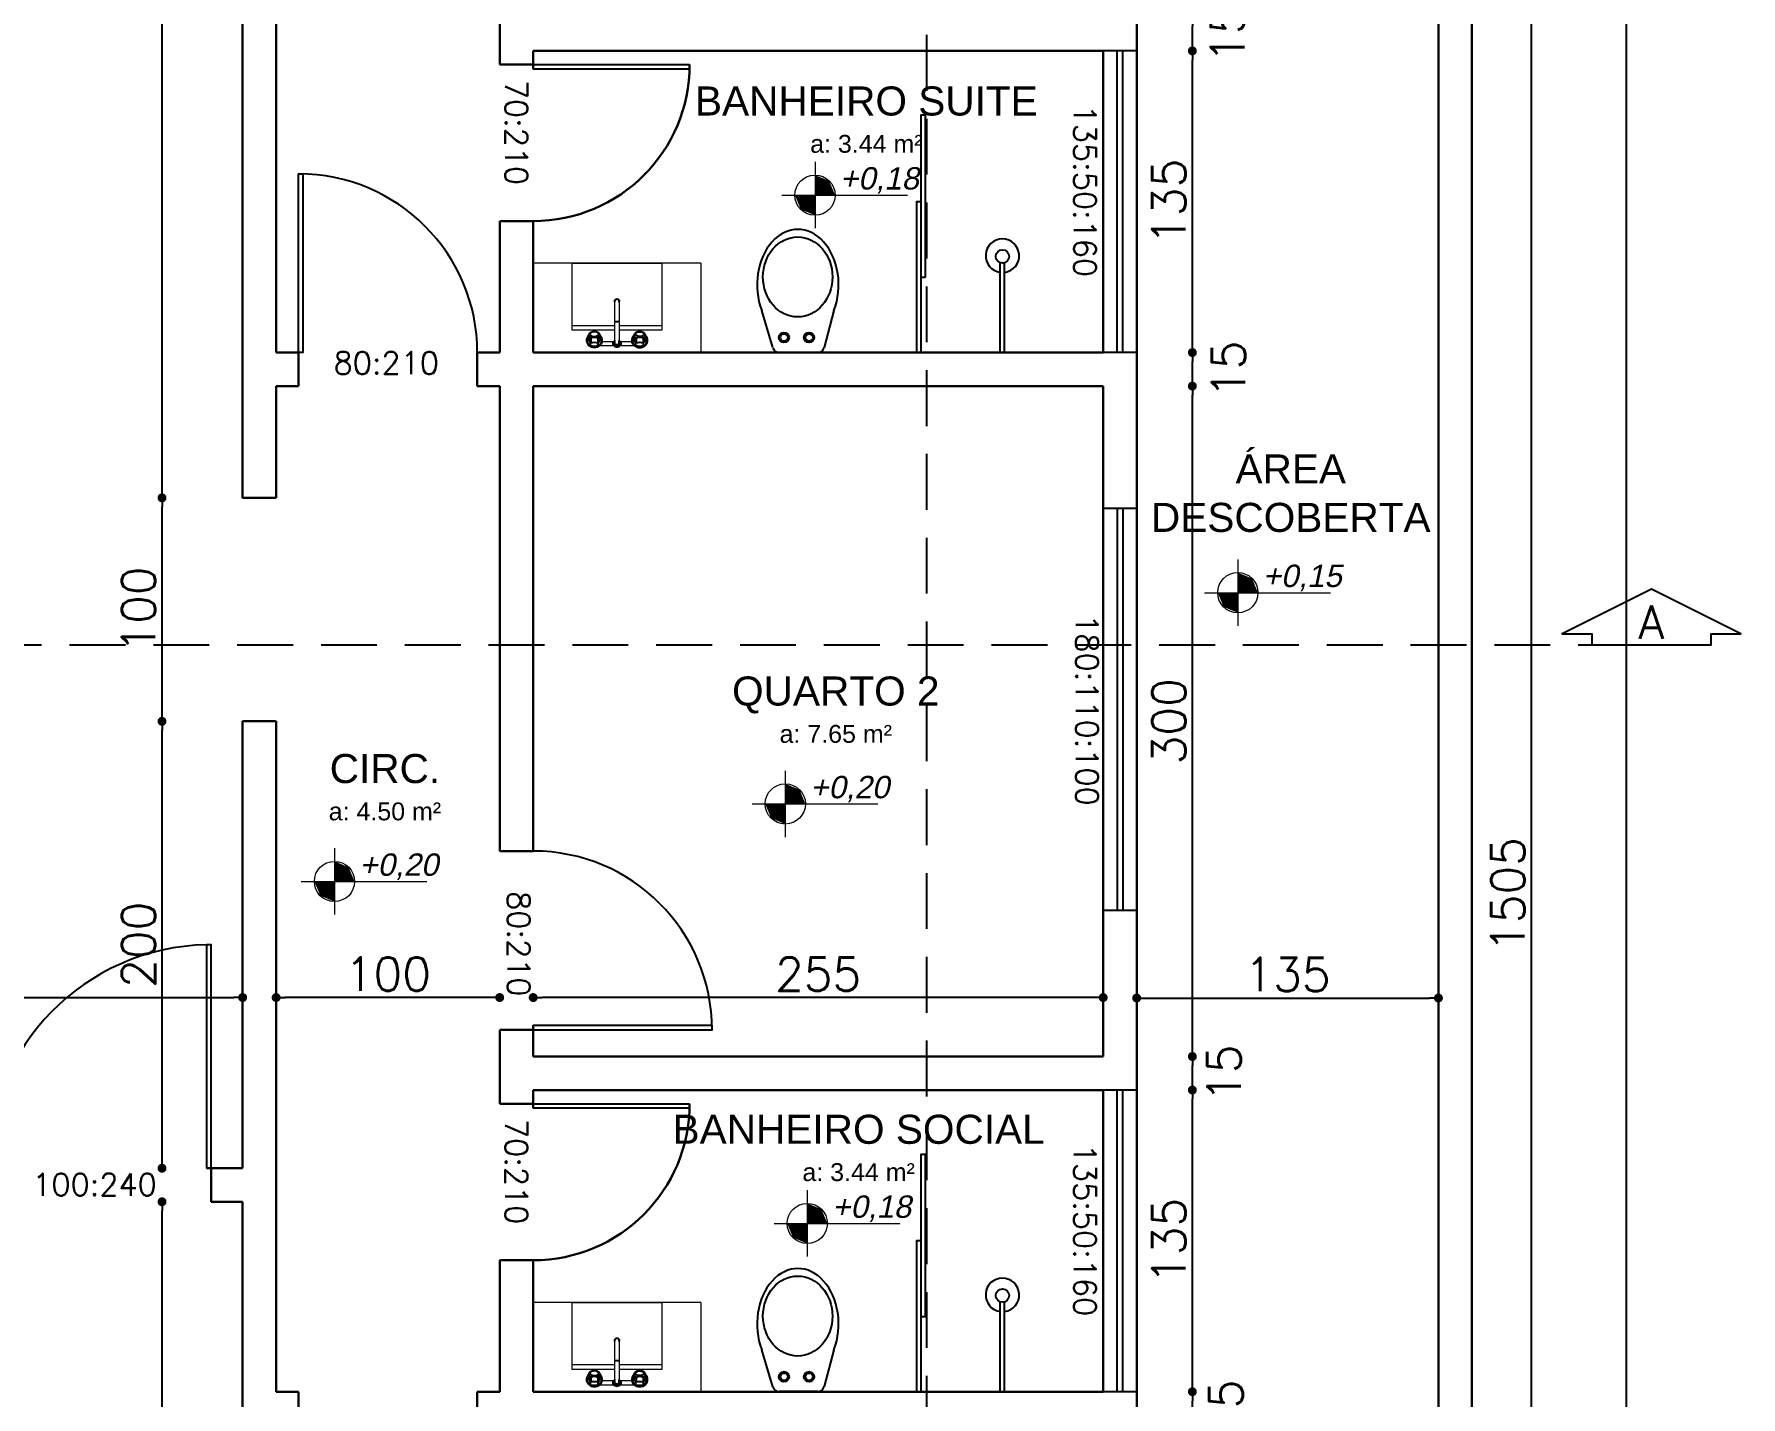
# Model space of a CAD drawing. Header units: millimetres. Extents: x 3314 to 3538, y 1235 to 1314.
# Drawn here: x 3321.44 to 3329.08, y 1286.12 to 1292.21 of the extents above; entities that cross this region are included whole.
import ezdxf

# ---------------------------------------------------------------- set-up
doc = ezdxf.new("R2010")
doc.units = ezdxf.units.MM
doc.linetypes.add('CONTINUO', pattern=[0])
doc.linetypes.add('RAYITAS', pattern=[0.375, 0.25, -0.125])
for name, color, linetype in [('02', 2, 'Continuous'), ('04', 4, 'Continuous'), ('05', 5, 'Continuous'), ('Layout-int', 1, 'Continuous'), ('Portas e Janelas', 3, 'Continuous'), ('TextoÁreas', 2, 'Continuous')]:
    doc.layers.add(name, color=color, linetype=linetype)
doc.layers.add('ALVENARIA', color=7, linetype='Continuous', lineweight=30)
doc.layers.add('LAYOUT', color=8, linetype='Continuous', lineweight=13)
doc.styles.add('ROMANS', font='romans.shx')
doc.styles.add('STYLE1', font='Romans.shx')
doc.styles.add('Util2000', font='arial.ttf')
doc.dimstyles.new('1-100', dxfattribs={"dimtxt": 0.15, "dimasz": 0.04, "dimexe": 0.05, "dimexo": 0.1, "dimgap": 0.03, "dimtad": 1, "dimdec": 0, "dimlfac": 100, "dimzin": 5, "dimdsep": 46, "dimtxsty": 'ROMANS', "dimblk": 'DOT', "dimcen": 0, "dimse1": 1, "dimse2": 1, "dimclrd": 1, "dimclre": 1, "dimclrt": 2, "dimadec": 0, "dimazin": 0, "dimtfac": 1, "dimtdec": 0, "dimtofl": 0, "dimtmove": 2, "dimatfit": 3, "dimfxl": 0.04, "dimtolj": 1, "dimtzin": 1, "dimarcsym": 0})

# ---------------------------------------------------------------- blocks, each defined once
blk = doc.blocks.new('_Dot')
at = {"color": 0, "linetype": 'ByBlock', "lineweight": -2}
blk.add_line((-0.5, 0), (-1, 0), dxfattribs=at)
at = {"color": 0, "linetype": 'ByBlock', "const_width": 0.5}
blk.add_lwpolyline([(-0.25, 0, 1), (0.25, 0, 1)], format="xyb", close=True, dxfattribs=at)
blk = doc.blocks.new('*D80')
at = {"layer": '04', "color": 1, "lineweight": -2, "transparency": 16777216}
blk.add_line((3318.9677, 1287.9037), (3322.3377, 1287.9037), dxfattribs=at)
at = {"layer": 'Defpoints', "color": 0, "transparency": 16777216}
for p in [(3322.3777, 1287.9037), (3318.9277, 1287.1399), (3322.3777, 1287.1399)]:
    blk.add_point(p, dxfattribs=at)
at = {"layer": '04', "color": 1, "lineweight": -2, "transparency": 16777216, "xscale": 0.04, "yscale": 0.04, "zscale": 0.04, "rotation": 180}
blk.add_blockref('_Dot', (3318.9277, 1287.9037), dxfattribs=at)
at = {"layer": '04', "color": 1, "lineweight": -2, "transparency": 16777216, "xscale": 0.04, "yscale": 0.04, "zscale": 0.04}
blk.add_blockref('_Dot', (3322.3777, 1287.9037), dxfattribs=at)
at = {"layer": '04', "color": 2, "transparency": 16777216, "insert": (3320.6527, 1288.0087), "char_height": 0.15, "attachment_point": 5, "style": 'ROMANS'}
blk.add_mtext('\\A1;345', dxfattribs=at)
blk = doc.blocks.new('*D82')
at = {"layer": '02', "color": 1, "lineweight": -2, "transparency": 16777216}
blk.add_line((3322.017, 1283.0299), (3322.017, 1286.9499), dxfattribs=at)
at = {"layer": 'Defpoints', "color": 0, "transparency": 16777216}
for p in [(3322.017, 1286.9899), (3322.2277, 1286.9899), (3322.5277, 1282.9899)]:
    blk.add_point(p, dxfattribs=at)
at = {"layer": '02', "color": 1, "lineweight": -2, "transparency": 16777216, "xscale": 0.04, "yscale": 0.04, "zscale": 0.04}
for p, rotation in [((3322.017, 1286.9899), 90), ((3322.017, 1282.9899), 270)]:
    blk.add_blockref('_Dot', p, dxfattribs=dict(at, rotation=rotation))
at = {"layer": '02', "color": 2, "transparency": 16777216, "insert": (3321.912, 1284.9899), "char_height": 0.15, "attachment_point": 5, "rotation": 90, "style": 'ROMANS'}
blk.add_mtext('\\A1;400', dxfattribs=at)
blk = doc.blocks.new('*D84')
at = {"layer": '02', "color": 1, "lineweight": -2, "transparency": 16777216}
blk.add_line((3326.6268, 1286.0299), (3326.6268, 1286.0999), dxfattribs=at)
at = {"layer": 'Defpoints', "color": 0, "transparency": 16777216}
for p in [(3326.1099, 1286.1399), (3326.6268, 1286.1399), (3326.1099, 1285.9899)]:
    blk.add_point(p, dxfattribs=at)
at = {"layer": '02', "color": 1, "lineweight": -2, "transparency": 16777216, "xscale": 0.04, "yscale": 0.04, "zscale": 0.04}
for p, rotation in [((3326.6268, 1286.1399), 90), ((3326.6268, 1285.9899), 270)]:
    blk.add_blockref('_Dot', p, dxfattribs=dict(at, rotation=rotation))
at = {"layer": '02', "color": 2, "transparency": 16777216, "insert": (3326.777, 1286.0657), "char_height": 0.15, "attachment_point": 5, "rotation": 90, "style": 'ROMANS'}
blk.add_mtext('\\A1;15', dxfattribs=at)
blk = doc.blocks.new('*D85')
at = {"layer": '02', "color": 1, "lineweight": -2, "transparency": 16777216}
blk.add_line((3326.1877, 1287.9037), (3323.7177, 1287.9037), dxfattribs=at)
at = {"layer": 'Defpoints', "color": 0, "transparency": 16777216}
for p in [(3326.2277, 1289.6899), (3323.6777, 1289.5399), (3323.6777, 1287.9037)]:
    blk.add_point(p, dxfattribs=at)
at = {"layer": '02', "color": 1, "lineweight": -2, "transparency": 16777216, "xscale": 0.04, "yscale": 0.04, "zscale": 0.04, "rotation": 180}
blk.add_blockref('_Dot', (3323.6777, 1287.9037), dxfattribs=at)
at = {"layer": '02', "color": 1, "lineweight": -2, "transparency": 16777216, "xscale": 0.04, "yscale": 0.04, "zscale": 0.04}
blk.add_blockref('_Dot', (3326.2277, 1287.9037), dxfattribs=at)
at = {"layer": '02', "color": 2, "transparency": 16777216, "insert": (3324.9527, 1288.0087), "char_height": 0.15, "attachment_point": 5, "style": 'ROMANS'}
blk.add_mtext('\\A1;255', dxfattribs=at)
blk = doc.blocks.new('*D86')
at = {"layer": '02', "color": 1, "lineweight": -2, "transparency": 16777216}
blk.add_line((3323.4877, 1287.9037), (3322.5677, 1287.9037), dxfattribs=at)
at = {"layer": 'Defpoints', "color": 0, "transparency": 16777216}
for p in [(3322.5277, 1288.2092), (3322.5277, 1287.9037), (3323.5277, 1287.5058)]:
    blk.add_point(p, dxfattribs=at)
at = {"layer": '02', "color": 1, "lineweight": -2, "transparency": 16777216, "xscale": 0.04, "yscale": 0.04, "zscale": 0.04, "rotation": 180}
blk.add_blockref('_Dot', (3322.5277, 1287.9037), dxfattribs=at)
at = {"layer": '02', "color": 1, "lineweight": -2, "transparency": 16777216, "xscale": 0.04, "yscale": 0.04, "zscale": 0.04}
blk.add_blockref('_Dot', (3323.5277, 1287.9037), dxfattribs=at)
at = {"layer": '02', "color": 2, "transparency": 16777216, "insert": (3323.0277, 1288.0087), "char_height": 0.15, "attachment_point": 5, "style": 'ROMANS'}
blk.add_mtext('\\A1;100', dxfattribs=at)
blk = doc.blocks.new('Lavatório Esculpido')
for p, q in [((0, 400), (0, 0)), ((0, 400), (750, 400)), ((175, 400), (175, 100)), ((575, 400), (175, 400)), ((575, 100), (575, 400)), ((750, 400), (750, 0)), ((175, 120), (365, 120)), ((175, 100), (365, 100)), ((385, 120), (575, 120)), ((385, 100), (575, 100)), ((0, 0), (750, 0))]:
    blk.add_line(p, q)
blk.add_lwpolyline([(389.1, 50, 0.13062), (385, 54.1), (385, 225.1, 1.609044), (365, 225.1), (365, 54.1, 0.090951), (360.9, 50), (308.1, 50, 0.233851), (298.5, 79.5), (298, 82.7), (296.6, 85.7), (294.5, 88.6), (291.7, 91.1), (288.3, 93.2), (284.5, 94.9), (280.2, 96), (275.8, 96.6), (271.2, 96.6), (266.8, 96), (262.5, 94.9), (258.7, 93.2), (255.3, 91.1), (252.5, 88.6), (250.4, 85.7), (249, 82.7), (248.5, 79.5, 0.000084), (248.5, 79.5, 1), (298, 30), (360.9, 30, 0.53642), (389.1, 30), (452, 30, 0.99002), (501.5, 79.5), (501, 82.7), (499.6, 85.7), (497.5, 88.6), (494.7, 91.1), (491.3, 93.2), (487.5, 94.9), (483.2, 96), (478.8, 96.6), (474.2, 96.6), (469.8, 96), (465.5, 94.9), (461.7, 93.2), (458.3, 91.1), (455.5, 88.6), (453.4, 85.7), (452, 82.7), (451.5, 79.5, 0.233851), (441.9, 50)], format="xyb", close=True)
at = {"layer": 'Layout-int', "color": 0}
for p, q in [((365, 225.1), (365, 230)), ((385, 225.1), (385, 230)), ((248.5, 79), (248.5, 57.4)), ((298.5, 79), (298.5, 57.4)), ((451.5, 79), (451.5, 57.4)), ((501.5, 79), (501.5, 57.4)), ((255.9, 29.4), (255.9, 44.9)), ((257.9, 65.3), (257.9, 43.9)), ((289.1, 65.3), (289.1, 43.9)), ((291.1, 29.4), (291.1, 44.9)), ((365, 36.4), (365, 54.1)), ((385, 36.4), (385, 54.1)), ((458.9, 29.4), (458.9, 44.9)), ((460.9, 65.3), (460.9, 43.9)), ((492.1, 65.3), (492.1, 43.9)), ((494.1, 29.4), (494.1, 44.9))]:
    blk.add_line(p, q, dxfattribs=at)
at = {"layer": 'Layout-int', "color": 0, "linetype": 'Continuous'}
for points in [[(248.5, 79.5, 0), (248.8, 76.4, 0), (249.8, 73.5, 0), (251.5, 70.7, 0), (253.9, 68.1, 0), (256.9, 65.9, 0)], [(254, 82.6, 0), (254.4, 80.5, 0), (255.6, 78.4, 0), (257.5, 76.5, 0), (260.1, 74.9, 0), (263.2, 73.6, 0), (266.7, 72.6, 0), (270.6, 72.1, 0), (274.5, 72, 0), (278.4, 72.3, 0), (282.1, 73.1, 0), (285.4, 74.2, 0), (288.3, 75.7, 0), (290.5, 77.5, 0), (292.1, 79.4, 0), (292.9, 81.6, 0), (292.9, 83.7, 0), (292.1, 85.8, 0), (290.5, 87.8, 0), (288.3, 89.6, 0), (285.4, 91.1, 0), (282.1, 92.2, 0), (278.4, 93, 0), (274.5, 93.3, 0), (270.6, 93.2, 0), (266.7, 92.7, 0), (263.2, 91.7, 0), (260.1, 90.4, 0), (257.5, 88.8, 0), (255.6, 86.9, 0), (254.4, 84.8, 0), (254, 82.6, 0)], [(290.1, 65.9, 0), (293, 68, 0), (295.4, 70.5, 0), (297.1, 73.2, 0), (298.1, 76.1, 0), (298.5, 79, 0)], [(459.9, 65.9, 0), (457, 68, 0), (454.6, 70.5, 0), (452.9, 73.2, 0), (451.9, 76.1, 0), (451.5, 79, 0)], [(496, 82.6, 0), (495.6, 80.5, 0), (494.4, 78.4, 0), (492.5, 76.5, 0), (489.9, 74.9, 0), (486.8, 73.6, 0), (483.3, 72.6, 0), (479.4, 72.1, 0), (475.5, 72, 0), (471.6, 72.3, 0), (467.9, 73.1, 0), (464.6, 74.2, 0), (461.7, 75.7, 0), (459.5, 77.5, 0), (457.9, 79.4, 0), (457.1, 81.6, 0), (457.1, 83.7, 0), (457.9, 85.8, 0), (459.5, 87.8, 0), (461.7, 89.6, 0), (464.6, 91.1, 0), (467.9, 92.2, 0), (471.6, 93, 0), (475.5, 93.3, 0), (479.4, 93.2, 0), (483.3, 92.7, 0), (486.8, 91.7, 0), (489.9, 90.4, 0), (492.5, 88.8, 0), (494.4, 86.9, 0), (495.6, 84.8, 0), (496, 82.6, 0)], [(501.5, 79.5, 0), (501.2, 76.4, 0), (500.2, 73.5, 0), (498.5, 70.7, 0), (496.1, 68.1, 0), (493.1, 65.9, 0)], [(248.5, 57.4, 0), (248.9, 54.4, 0), (249.9, 51.5, 0), (251.7, 48.8, 0), (254.1, 46.3, 0), (257.1, 44.1, 0)], [(289.9, 44.1, 0), (292.9, 46.3, 0), (295.3, 48.8, 0), (297.1, 51.5, 0), (298.1, 54.4, 0), (298.5, 57.4, 0)], [(460.1, 44.1, 0), (457.1, 46.3, 0), (454.7, 48.8, 0), (452.9, 51.5, 0), (451.9, 54.4, 0), (451.5, 57.4, 0)], [(501.5, 57.4, 0), (501.1, 54.4, 0), (500.1, 51.5, 0), (498.3, 48.8, 0), (495.9, 46.3, 0), (492.9, 44.1, 0)]]:
    blk.add_polyline3d(points, dxfattribs=at)
at = {"layer": 'Layout-int', "color": 0}
for centre, radius, start, end in [((375, 230), 10, 0, 180), ((375, 160.9), 23.3, 244.55551, 295.44449), ((273.5, 55), 32, 141.37517, 38.62483), ((273.5, 109.1), 81.6, 257.53823, 282.46177), ((257.9, 67.6), 2, 237.84409, 296.02511), ((258.1, 45.9), 2, 238.43251, 285.68606), ((273.5, -8.9), 54.9, 74.31395, 105.68605), ((273.5, 35.7), 33.5, 63.97489, 116.02511), ((289.1, 67.6), 2, 243.97489, 302.15591), ((288.9, 45.9), 2, 254.31395, 301.56748), ((273.5, 55), 35, 314.41532, 351.78679), ((375, 40), 17.3, 144.5813, 215.4187), ((375, 40), 12.6, 142.25181, 37.74819), ((375, 57.4), 23.3, 244.55551, 295.44449), ((375, 40), 17.3, 324.5813, 35.4187), ((476.5, 55), 35, 188.21321, 225.58468), ((476.5, 55), 32, 141.37517, 38.62483), ((476.5, 109.1), 81.6, 257.53823, 282.46177), ((460.9, 67.6), 2, 237.84409, 296.02511), ((461.1, 45.9), 2, 238.43252, 285.68605), ((476.5, -8.9), 54.9, 74.31395, 105.68605), ((476.5, 35.7), 33.5, 63.97489, 116.02511), ((492.1, 67.6), 2, 243.97489, 302.15591), ((491.9, 45.9), 2, 254.31394, 301.56749)]:
    blk.add_arc(centre, radius, start, end, dxfattribs=at)
blk = doc.blocks.new('*D115')
at = {"layer": 'ALVENARIA', "color": 1, "lineweight": -2, "transparency": 16777216}
blk.add_line((3328.5687, 1280.7299), (3328.5687, 1305.6499), dxfattribs=at)
at = {"layer": 'Defpoints', "color": 0, "transparency": 16777216}
for p in [(3327.8777, 1305.6899), (3328.5687, 1305.6899), (3327.8777, 1280.6899)]:
    blk.add_point(p, dxfattribs=at)
at = {"layer": 'ALVENARIA', "color": 1, "lineweight": -2, "transparency": 16777216, "xscale": 0.04, "yscale": 0.04, "zscale": 0.04}
for p, rotation in [((3328.5687, 1305.6899), 90), ((3328.5687, 1280.6899), 270)]:
    blk.add_blockref('_Dot', p, dxfattribs=dict(at, rotation=rotation))
at = {"layer": 'ALVENARIA', "color": 2, "transparency": 16777216, "insert": (3328.4637, 1293.1899), "char_height": 0.15, "attachment_point": 5, "rotation": 90, "style": 'ROMANS'}
blk.add_mtext('\\A1;2500', dxfattribs=at)
blk = doc.blocks.new('*D106')
at = {"layer": 'ALVENARIA', "color": 1, "lineweight": -2, "transparency": 16777216}
blk.add_line((3326.6268, 1286.1799), (3326.6268, 1287.4499), dxfattribs=at)
at = {"layer": 'Defpoints', "color": 0, "transparency": 16777216}
for p in [(3326.1099, 1287.4899), (3326.6268, 1287.4899), (3326.1099, 1286.1399)]:
    blk.add_point(p, dxfattribs=at)
at = {"layer": 'ALVENARIA', "color": 1, "lineweight": -2, "transparency": 16777216, "xscale": 0.04, "yscale": 0.04, "zscale": 0.04}
for p, rotation in [((3326.6268, 1287.4899), 90), ((3326.6268, 1286.1399), 270)]:
    blk.add_blockref('_Dot', p, dxfattribs=dict(at, rotation=rotation))
at = {"layer": 'ALVENARIA', "color": 2, "transparency": 16777216, "insert": (3326.5218, 1286.8149), "char_height": 0.15, "attachment_point": 5, "rotation": 90, "style": 'ROMANS'}
blk.add_mtext('\\A1;135', dxfattribs=at)
blk = doc.blocks.new('*D107')
at = {"layer": 'ALVENARIA', "color": 1, "lineweight": -2, "transparency": 16777216}
blk.add_line((3326.6268, 1287.5299), (3326.6268, 1287.5999), dxfattribs=at)
at = {"layer": 'Defpoints', "color": 0, "transparency": 16777216}
for p in [(3326.1099, 1287.6399), (3326.6268, 1287.6399), (3326.1099, 1287.4899)]:
    blk.add_point(p, dxfattribs=at)
at = {"layer": 'ALVENARIA', "color": 1, "lineweight": -2, "transparency": 16777216, "xscale": 0.04, "yscale": 0.04, "zscale": 0.04}
for p, rotation in [((3326.6268, 1287.6399), 90), ((3326.6268, 1287.4899), 270)]:
    blk.add_blockref('_Dot', p, dxfattribs=dict(at, rotation=rotation))
at = {"layer": 'ALVENARIA', "color": 2, "transparency": 16777216, "insert": (3326.7686, 1287.5649), "char_height": 0.15, "attachment_point": 5, "rotation": 90, "style": 'ROMANS'}
blk.add_mtext('\\A1;15', dxfattribs=at)
blk = doc.blocks.new('*D108')
at = {"layer": 'ALVENARIA', "color": 1, "lineweight": -2, "transparency": 16777216}
blk.add_line((3326.6268, 1287.6799), (3326.6268, 1290.5999), dxfattribs=at)
at = {"layer": 'Defpoints', "color": 0, "transparency": 16777216}
for p in [(3326.1099, 1290.6399), (3326.6268, 1290.6399), (3326.1099, 1287.6399)]:
    blk.add_point(p, dxfattribs=at)
at = {"layer": 'ALVENARIA', "color": 1, "lineweight": -2, "transparency": 16777216, "xscale": 0.04, "yscale": 0.04, "zscale": 0.04}
for p, rotation in [((3326.6268, 1290.6399), 90), ((3326.6268, 1287.6399), 270)]:
    blk.add_blockref('_Dot', p, dxfattribs=dict(at, rotation=rotation))
at = {"layer": 'ALVENARIA', "color": 2, "transparency": 16777216, "insert": (3326.5218, 1289.1399), "char_height": 0.15, "attachment_point": 5, "rotation": 90, "style": 'ROMANS'}
blk.add_mtext('\\A1;300', dxfattribs=at)
blk = doc.blocks.new('*D109')
at = {"layer": 'ALVENARIA', "color": 1, "lineweight": -2, "transparency": 16777216}
blk.add_line((3326.6268, 1290.6799), (3326.6268, 1290.7499), dxfattribs=at)
at = {"layer": 'Defpoints', "color": 0, "transparency": 16777216}
for p in [(3326.1099, 1290.7899), (3326.6268, 1290.7899), (3326.1099, 1290.6399)]:
    blk.add_point(p, dxfattribs=at)
at = {"layer": 'ALVENARIA', "color": 1, "lineweight": -2, "transparency": 16777216, "xscale": 0.04, "yscale": 0.04, "zscale": 0.04}
for p, rotation in [((3326.6268, 1290.7899), 90), ((3326.6268, 1290.6399), 270)]:
    blk.add_blockref('_Dot', p, dxfattribs=dict(at, rotation=rotation))
at = {"layer": 'ALVENARIA', "color": 2, "transparency": 16777216, "insert": (3326.7887, 1290.7149), "char_height": 0.15, "attachment_point": 5, "rotation": 90, "style": 'ROMANS'}
blk.add_mtext('\\A1;15', dxfattribs=at)
blk = doc.blocks.new('*D110')
at = {"layer": 'ALVENARIA', "color": 1, "lineweight": -2, "transparency": 16777216}
blk.add_line((3326.6268, 1290.8299), (3326.6268, 1292.0999), dxfattribs=at)
at = {"layer": 'Defpoints', "color": 0, "transparency": 16777216}
for p in [(3326.1099, 1292.1399), (3326.6268, 1292.1399), (3326.1099, 1290.7899)]:
    blk.add_point(p, dxfattribs=at)
at = {"layer": 'ALVENARIA', "color": 1, "lineweight": -2, "transparency": 16777216, "xscale": 0.04, "yscale": 0.04, "zscale": 0.04}
for p, rotation in [((3326.6268, 1292.1399), 90), ((3326.6268, 1290.7899), 270)]:
    blk.add_blockref('_Dot', p, dxfattribs=dict(at, rotation=rotation))
at = {"layer": 'ALVENARIA', "color": 2, "transparency": 16777216, "insert": (3326.5218, 1291.4649), "char_height": 0.15, "attachment_point": 5, "rotation": 90, "style": 'ROMANS'}
blk.add_mtext('\\A1;135', dxfattribs=at)
blk = doc.blocks.new('*D111')
at = {"layer": 'ALVENARIA', "color": 1, "lineweight": -2, "transparency": 16777216}
blk.add_line((3326.6268, 1292.1799), (3326.6268, 1292.2499), dxfattribs=at)
at = {"layer": 'Defpoints', "color": 0, "transparency": 16777216}
for p in [(3326.1099, 1292.2899), (3326.6268, 1292.2899), (3326.1099, 1292.1399)]:
    blk.add_point(p, dxfattribs=at)
at = {"layer": 'ALVENARIA', "color": 1, "lineweight": -2, "transparency": 16777216, "xscale": 0.04, "yscale": 0.04, "zscale": 0.04}
for p, rotation in [((3326.6268, 1292.2899), 90), ((3326.6268, 1292.1399), 270)]:
    blk.add_blockref('_Dot', p, dxfattribs=dict(at, rotation=rotation))
at = {"layer": 'ALVENARIA', "color": 2, "transparency": 16777216, "insert": (3326.7844, 1292.2149), "char_height": 0.15, "attachment_point": 5, "rotation": 90, "style": 'ROMANS'}
blk.add_mtext('\\A1;15', dxfattribs=at)
blk = doc.blocks.new('*D114')
at = {"layer": 'ALVENARIA', "color": 1, "lineweight": -2, "transparency": 16777216}
blk.add_line((3326.4177, 1287.9016), (3327.6877, 1287.9016), dxfattribs=at)
at = {"layer": 'Defpoints', "color": 0, "transparency": 16777216}
for p in [(3326.3777, 1288.1733), (3327.7277, 1288.1733), (3327.7277, 1287.9016)]:
    blk.add_point(p, dxfattribs=at)
at = {"layer": 'ALVENARIA', "color": 1, "lineweight": -2, "transparency": 16777216, "xscale": 0.04, "yscale": 0.04, "zscale": 0.04, "rotation": 180}
blk.add_blockref('_Dot', (3326.3777, 1287.9016), dxfattribs=at)
at = {"layer": 'ALVENARIA', "color": 1, "lineweight": -2, "transparency": 16777216, "xscale": 0.04, "yscale": 0.04, "zscale": 0.04}
blk.add_blockref('_Dot', (3327.7277, 1287.9016), dxfattribs=at)
at = {"layer": 'ALVENARIA', "color": 2, "transparency": 16777216, "insert": (3327.0527, 1288.0066), "char_height": 0.15, "attachment_point": 5, "style": 'ROMANS'}
blk.add_mtext('\\A1;135', dxfattribs=at)
blk = doc.blocks.new('Cotap')
for p, q in [((0, 148.4), (0, -148.4)), ((-148.4, 0), (414, 0))]:
    blk.add_line(p, q)
blk.add_circle((0, 0), 90)
at = {"layer": 'Layout-int', "color": 0}
for points in [[(0, 0), (0, 90), (90, 0), (63.6, 63.6)], [(0, 0), (-90, 0), (0, -90), (-63.6, -63.6)]]:
    blk.add_solid(points, dxfattribs=at)
at = {"style": 'Util2000', "oblique": 12, "flags": 8}
blk.add_attdef('COTA', (111.6, 25.2), '', height=100, dxfattribs=at)
blk = doc.blocks.new('*D137')
at = {"layer": 'ALVENARIA', "color": 1, "lineweight": -2, "transparency": 16777216}
blk.add_line((3328.1434, 1295.8499), (3328.1434, 1280.8799), dxfattribs=at)
at = {"layer": 'Defpoints', "color": 0, "transparency": 16777216}
for p in [(3327.7277, 1295.8899), (3327.7277, 1280.8399), (3328.1434, 1280.8399)]:
    blk.add_point(p, dxfattribs=at)
at = {"layer": 'ALVENARIA', "color": 1, "lineweight": -2, "transparency": 16777216, "xscale": 0.04, "yscale": 0.04, "zscale": 0.04}
for p, rotation in [((3328.1434, 1295.8899), 90), ((3328.1434, 1280.8399), 270)]:
    blk.add_blockref('_Dot', p, dxfattribs=dict(at, rotation=rotation))
at = {"layer": 'ALVENARIA', "color": 2, "transparency": 16777216, "insert": (3328.0384, 1288.3649), "char_height": 0.15, "attachment_point": 5, "rotation": 90, "style": 'ROMANS'}
blk.add_mtext('\\A1;1505', dxfattribs=at)
blk = doc.blocks.new('*D201')
at = {"layer": 'ALVENARIA', "color": 1, "lineweight": -2, "transparency": 16777216}
blk.add_line((3322.017, 1287.1799), (3322.017, 1289.0999), dxfattribs=at)
at = {"layer": 'Defpoints', "color": 0, "transparency": 16777216}
for p in [(3322.017, 1289.1399), (3322.3777, 1289.1399), (3322.3777, 1287.1399)]:
    blk.add_point(p, dxfattribs=at)
at = {"layer": 'ALVENARIA', "color": 1, "lineweight": -2, "transparency": 16777216, "xscale": 0.04, "yscale": 0.04, "zscale": 0.04}
for p, rotation in [((3322.017, 1289.1399), 90), ((3322.017, 1287.1399), 270)]:
    blk.add_blockref('_Dot', p, dxfattribs=dict(at, rotation=rotation))
at = {"layer": 'ALVENARIA', "color": 2, "transparency": 16777216, "insert": (3321.912, 1288.1399), "char_height": 0.15, "attachment_point": 5, "rotation": 90, "style": 'ROMANS'}
blk.add_mtext('\\A1;200', dxfattribs=at)
blk = doc.blocks.new('*D202')
at = {"layer": 'ALVENARIA', "color": 1, "lineweight": -2, "transparency": 16777216}
blk.add_line((3322.017, 1289.1799), (3322.017, 1290.0999), dxfattribs=at)
at = {"layer": 'Defpoints', "color": 0, "transparency": 16777216}
for p in [(3322.017, 1290.1399), (3322.3777, 1290.1399), (3322.3777, 1289.1399)]:
    blk.add_point(p, dxfattribs=at)
at = {"layer": 'ALVENARIA', "color": 1, "lineweight": -2, "transparency": 16777216, "xscale": 0.04, "yscale": 0.04, "zscale": 0.04}
for p, rotation in [((3322.017, 1290.1399), 90), ((3322.017, 1289.1399), 270)]:
    blk.add_blockref('_Dot', p, dxfattribs=dict(at, rotation=rotation))
at = {"layer": 'ALVENARIA', "color": 2, "transparency": 16777216, "insert": (3321.912, 1289.6399), "char_height": 0.15, "attachment_point": 5, "rotation": 90, "style": 'ROMANS'}
blk.add_mtext('\\A1;100', dxfattribs=at)
blk = doc.blocks.new('*D203')
at = {"layer": 'ALVENARIA', "color": 1, "lineweight": -2, "transparency": 16777216}
blk.add_line((3322.017, 1290.1799), (3322.017, 1295.8499), dxfattribs=at)
at = {"layer": 'Defpoints', "color": 0, "transparency": 16777216}
for p in [(3322.017, 1295.8899), (3322.3777, 1295.8899), (3322.3777, 1290.1399)]:
    blk.add_point(p, dxfattribs=at)
at = {"layer": 'ALVENARIA', "color": 1, "lineweight": -2, "transparency": 16777216, "xscale": 0.04, "yscale": 0.04, "zscale": 0.04}
for p, rotation in [((3322.017, 1295.8899), 90), ((3322.017, 1290.1399), 270)]:
    blk.add_blockref('_Dot', p, dxfattribs=dict(at, rotation=rotation))
at = {"layer": 'ALVENARIA', "color": 2, "transparency": 16777216, "insert": (3321.912, 1293.0149), "char_height": 0.15, "attachment_point": 5, "rotation": 90, "style": 'ROMANS'}
blk.add_mtext('\\A1;575', dxfattribs=at)

msp = doc.modelspace()

# ---------------------------------------------------------------- linework, layer by layer
for p, q in [((3325.767, 1290.7902), (3325.767, 1291.1919)), ((3325.787, 1290.7902), (3325.787, 1291.1919)), ((3325.767, 1286.1402), (3325.767, 1286.5419)), ((3325.787, 1286.1402), (3325.787, 1286.5419))]:
    msp.add_line(p, q)
at = {"linetype": 'Continuous', "ltscale": 0.25}
for p, q in [((3324.7494, 1290.8119), (3324.7002, 1290.9779)), ((3325.0234, 1290.9779), (3324.9791, 1290.8126)), ((3324.9501, 1290.7904), (3324.7782, 1290.7904)), ((3324.7494, 1286.1619), (3324.7002, 1286.3279)), ((3325.0234, 1286.3279), (3324.9791, 1286.1626)), ((3324.9501, 1286.1404), (3324.7782, 1286.1404))]:
    msp.add_line(p, q, dxfattribs=at)
at = {"flags": 128}
for points in [[(3325.4322, 1291.1272), (3325.4322, 1291.8519), (3325.4122, 1291.8519), (3325.4122, 1290.7899)], [(3325.4122, 1291.4646), (3325.3922, 1291.4646), (3325.3922, 1290.7899)], [(3325.4122, 1291.1272), (3325.4322, 1291.1272)], [(3326.3157, 1288.2929), (3326.2898, 1288.2929)], [(3325.4322, 1286.4772), (3325.4322, 1287.2019), (3325.4122, 1287.2019), (3325.4122, 1286.1399)], [(3325.4122, 1286.8146), (3325.3922, 1286.8146), (3325.3922, 1286.1399)], [(3325.4122, 1286.4772), (3325.4322, 1286.4772)]]:
    msp.add_lwpolyline(points, dxfattribs=at)
for centre in [(3325.777, 1291.2202), (3325.777, 1286.5702)]:
    msp.add_circle(centre, 0.03)
at = {"linetype": 'Continuous', "ltscale": 0.25}
for centre, radius in [((3324.7997, 1290.857), 0.0227), ((3324.8002, 1290.8572), 0.0165), ((3324.9117, 1290.857), 0.0227), ((3324.9122, 1290.8572), 0.0165), ((3324.7997, 1286.207), 0.0227), ((3324.8002, 1286.2072), 0.0165), ((3324.9117, 1286.207), 0.0227), ((3324.9122, 1286.2072), 0.0165)]:
    msp.add_circle(centre, radius, dxfattribs=at)
for centre in [(3325.777, 1291.2232), (3325.777, 1286.5732)]:
    msp.add_arc(centre, 0.075, 277.66226, 262.33774)
for centre, start, end in [((3324.7782, 1290.8204), 196.51434, 270), ((3324.9501, 1290.8204), 270, 345.00355), ((3324.7782, 1286.1704), 196.51434, 270), ((3324.9501, 1286.1704), 270, 345.00355)]:
    msp.add_arc(centre, 0.03, start, end, dxfattribs=at)
for centre in [(3324.8618, 1291.093), (3324.8618, 1286.443)]:
    msp.add_ellipse(centre, major_axis=(0, 0.2481), ratio=0.735294, start_param=-2.0532, end_param=2.0532, dxfattribs=at)
for centre in [(3324.8612, 1291.1284), (3324.8612, 1286.4784)]:
    msp.add_ellipse(centre, major_axis=(0, 0.1789), ratio=0.869403, dxfattribs=at)
at = {"layer": '04', "linetype": 'RAYITAS'}
for p, q in [((3325.4388, 1279.9611), (3325.4388, 1306.513)), ((3314.8533, 1289.4814), (3328.4142, 1289.4814))]:
    msp.add_line(p, q, dxfattribs=at)
at = {"layer": '05', "linetype": 'ByBlock'}
msp.add_lwpolyline([(3328.4142, 1289.4814), (3328.9475, 1289.4814), (3328.9475, 1289.5314), (3329.0809, 1289.5314), (3328.6809, 1289.7314), (3328.2809, 1289.5314), (3328.4142, 1289.5314), (3328.4142, 1289.4814)], dxfattribs=at)
at = {"layer": 'ALVENARIA'}
for p, q in [((3327.8777, 1280.6899), (3327.8777, 1305.6899)), ((3322.3777, 1290.6399), (3322.3777, 1295.8899)), ((3322.5277, 1295.8899), (3322.5277, 1290.7899)), ((3327.7277, 1280.8399), (3327.7277, 1294.7399)), ((3326.3777, 1282.8399), (3326.3777, 1293.225)), ((3323.5277, 1292.0784), (3323.5277, 1292.2899)), ((3323.6777, 1292.1399), (3323.6777, 1292.0584)), ((3326.2277, 1292.1399), (3323.6777, 1292.1399)), ((3326.2277, 1292.1399), (3326.2277, 1290.7899)), ((3323.6777, 1292.0784), (3323.5277, 1292.0784)), ((3323.5277, 1291.3784), (3323.5277, 1290.7899)), ((3323.6777, 1291.3784), (3323.5277, 1291.3784)), ((3323.6777, 1291.3784), (3323.6777, 1290.7899)), ((3322.6277, 1290.7899), (3322.5277, 1290.7899)), ((3323.5277, 1290.7899), (3323.4277, 1290.7899)), ((3326.2277, 1290.7899), (3323.6777, 1290.7899)), ((3322.3777, 1290.6399), (3322.3777, 1290.1399)), ((3322.5277, 1290.1399), (3322.5277, 1290.6399)), ((3322.6277, 1290.6399), (3322.5277, 1290.6399)), ((3323.5277, 1290.6399), (3323.4277, 1290.6399)), ((3323.5277, 1288.5594), (3323.5277, 1290.6399)), ((3323.6777, 1288.5594), (3323.6777, 1290.6399)), ((3326.2277, 1290.6399), (3323.6777, 1290.6399)), ((3326.2277, 1290.6399), (3326.2277, 1289.5399)), ((3322.3777, 1290.1399), (3322.5277, 1290.1399)), ((3326.2277, 1287.6399), (3326.2277, 1289.5399)), ((3322.3777, 1289.1399), (3322.3777, 1287.1399)), ((3322.3777, 1289.1399), (3322.5277, 1289.1399)), ((3322.5277, 1286.1399), (3322.5277, 1289.1399)), ((3323.6777, 1288.5594), (3323.5277, 1288.5594)), ((3323.6777, 1287.7594), (3323.5277, 1287.7594)), ((3323.5277, 1287.4284), (3323.5277, 1287.7594)), ((3323.6777, 1287.6399), (3323.6777, 1287.7794)), ((3326.2277, 1287.6399), (3323.6777, 1287.6399)), ((3326.2277, 1287.4899), (3323.6777, 1287.4899)), ((3323.6777, 1287.4899), (3323.6777, 1287.4084)), ((3326.2277, 1287.4899), (3326.2277, 1286.1399)), ((3323.6777, 1287.4284), (3323.5277, 1287.4284)), ((3322.2162, 1287.1399), (3322.3777, 1287.1399)), ((3322.2362, 1287.1399), (3322.2362, 1286.9899)), ((3322.2362, 1286.9899), (3322.3777, 1286.9899)), ((3322.3777, 1282.8399), (3322.3777, 1286.9899)), ((3323.5277, 1286.7284), (3323.5277, 1286.1399)), ((3323.6777, 1286.7284), (3323.5277, 1286.7284)), ((3323.6777, 1286.7284), (3323.6777, 1286.1399)), ((3322.6277, 1285.9899), (3322.6277, 1286.1399)), ((3323.4277, 1285.9899), (3323.4277, 1286.1399)), ((3323.4277, 1286.1399), (3323.5277, 1286.1399)), ((3326.2277, 1286.1399), (3323.6777, 1286.1399))]:
    msp.add_line(p, q, dxfattribs=at)
at = {"layer": 'ALVENARIA', "flags": 128}
for points in [[(3322.6277, 1290.7899), (3322.6277, 1290.6399)], [(3323.4277, 1290.7899), (3323.4277, 1290.6399)]]:
    msp.add_lwpolyline(points, dxfattribs=at)
at = {"layer": 'ALVENARIA'}
msp.add_lwpolyline([(3322.6277, 1286.1399), (3322.5277, 1286.1399)], dxfattribs=at)
at = {"layer": 'ALVENARIA', "color": 2}
for centre in [(3323.6777, 1292.0784), (3323.6777, 1287.4284)]:
    msp.add_arc(centre, 0.7, 270, 0, dxfattribs=at)
at = {"layer": 'Portas e Janelas'}
for p, q in [((3326.3777, 1292.1399), (3326.2277, 1292.1399)), ((3323.6777, 1292.0584), (3323.6777, 1292.0784)), ((3323.6777, 1292.0784), (3324.3777, 1292.0784)), ((3324.3777, 1292.0584), (3323.6777, 1292.0584)), ((3324.3777, 1292.0784), (3324.3777, 1292.0584)), ((3326.3777, 1290.7899), (3326.2277, 1290.7899)), ((3326.3777, 1290.0929), (3326.2277, 1290.0929)), ((3326.3777, 1288.2929), (3326.2277, 1288.2929)), ((3326.3777, 1287.4899), (3326.2277, 1287.4899)), ((3323.6777, 1287.4084), (3323.6777, 1287.4284)), ((3323.6777, 1287.4284), (3324.3777, 1287.4284)), ((3324.3777, 1287.4084), (3323.6777, 1287.4084)), ((3324.3777, 1287.4284), (3324.3777, 1287.4084)), ((3326.3777, 1286.1399), (3326.2277, 1286.1399))]:
    msp.add_line(p, q, dxfattribs=at)
at = {"layer": 'Portas e Janelas', "color": 2}
for p, q in [((3326.2898, 1290.7899), (3326.2898, 1292.1399)), ((3326.3157, 1290.7899), (3326.3157, 1292.1399)), ((3326.2898, 1286.1399), (3326.2898, 1287.4899)), ((3326.3157, 1286.1399), (3326.3157, 1287.4899))]:
    msp.add_line(p, q, dxfattribs=at)
at = {"layer": 'Portas e Janelas'}
for points in [[(3322.6277, 1290.7899), (3322.6277, 1291.5899), (3322.6477, 1291.5899), (3322.6477, 1290.7899), (3322.6277, 1290.7899)], [(3322.2362, 1287.1399), (3322.2362, 1288.1399), (3322.2162, 1288.1399), (3322.2162, 1287.1399)], [(3323.6777, 1287.7594), (3324.4777, 1287.7594), (3324.4777, 1287.7794), (3323.6777, 1287.7794), (3323.6777, 1287.7594)]]:
    msp.add_lwpolyline(points, dxfattribs=at)
at = {"layer": 'Portas e Janelas', "color": 2}
for points in [[(3326.2898, 1290.0929), (3326.2898, 1288.2929)], [(3326.3157, 1290.0929), (3326.3157, 1288.2929)]]:
    msp.add_lwpolyline(points, dxfattribs=at)
for centre, radius, start, end in [((3322.6277, 1290.7899), 0.8, 0, 90), ((3323.6777, 1287.7594), 0.8, 0, 90), ((3322.2371, 1287.1392), 1.0009, 91.19543, 179.96202)]:
    msp.add_arc(centre, radius, start, end, dxfattribs=at)

# ---------------------------------------------------------------- block references
at = {"layer": 'LAYOUT', "color": 1, "xscale": 0.001, "yscale": 0.001, "zscale": 0.001}
for p, values in [((3324.9385, 1291.4943), {'COTA': '+0,18'}), ((3326.8302, 1289.7155), {'COTA': '+0,15'}), ((3324.8056, 1288.7703), {'COTA': '+0,20'}), ((3322.7885, 1288.4233), {'COTA': '+0,20'}), ((3324.9038, 1286.8929), {'COTA': '+0,18'})]:
    msp.add_blockref('Cotap', p, dxfattribs=at).add_auto_attribs(values)
at = {"layer": 'LAYOUT', "color": 1, "linetype": 'CONTINUO', "xscale": -0.001, "yscale": 0.001, "zscale": 0.001}
for p in [(3324.4277, 1290.7899), (3324.4277, 1286.1399)]:
    msp.add_blockref('Lavatório Esculpido', p, dxfattribs=at)

# ---------------------------------------------------------------- texts
at = {"layer": '05', "color": 2, "insert": (3328.6809, 1289.5837), "char_height": 0.15, "width": 0.1, "attachment_point": 5, "style": 'ROMANS'}
msp.add_mtext('A', dxfattribs=at)
at = {"layer": 'Portas e Janelas', "color": 2, "linetype": 'Continuous', "ltscale": 0.25, "style": 'STYLE1'}
for s, p in [('70:210', (3323.5523, 1292.0105)), ('135:50:160', (3326.0959, 1291.8992)), ('180:110:100', (3326.1052, 1289.6192)), ('80:210', (3323.5631, 1288.3799)), ('70:210', (3323.5523, 1287.3605)), ('135:50:160', (3326.0959, 1287.2492))]:
    msp.add_text(s, height=0.1, rotation=270, dxfattribs=at).set_placement(p)
for s, p in [('80:210', (3322.7846, 1290.6936)), ('100:240', (3321.4365, 1287.017))]:
    msp.add_text(s, height=0.1, dxfattribs=at).set_placement(p)
at = {"layer": 'TextoÁreas', "char_height": 0.13, "attachment_point": 5, "style": 'Util2000'}
for s, insert in [('BANHEIRO SUITE\\P{\\H0.61538x;a: 3.44 m²}', (3325.1684, 1291.8318)), ('ÁREA \\PDESCOBERTA', (3327.0671, 1290.1599)), ('QUARTO 2\\P{\\H0.61538x;a: 7.65 m²}', (3325.0315, 1289.1915)), ('CIRC.\\P{\\H0.61538x;a: 4.50 m²}', (3323.0143, 1288.8446)), ('BANHEIRO SOCIAL\\P{\\H0.61538x;a: 3.44 m²}', (3325.1337, 1287.2304))]:
    msp.add_mtext(s, dxfattribs=dict(at, insert=insert))

# ---------------------------------------------------------------- dimensions: what is measured, and where the dimension line sits
at = {"layer": '02'}
for base, p1, p2, angle, picture, middle in [((3323.6777, 1287.9037), (3326.2277, 1289.6899), (3323.6777, 1289.5399), 180, '*D85', (3324.9527, 1288.0087)), ((3322.5277, 1287.9037), (3323.5277, 1287.5058), (3322.5277, 1288.2092), 180, '*D86', (3323.0277, 1288.0087)), ((3322.017, 1286.9899), (3322.5277, 1282.9899), (3322.2277, 1286.9899), 90, '*D82', (3321.912, 1284.9899))]:
    dim = msp.add_linear_dim(base=base, p1=p1, p2=p2, angle=angle, dimstyle='1-100', dxfattribs=at)
    dim.commit()
    dim.dimension.update_dxf_attribs({"geometry": picture, "text_midpoint": middle})
dim = msp.add_linear_dim(base=(3326.6268, 1286.1399), p1=(3326.1099, 1285.9899), p2=(3326.1099, 1286.1399), angle=90, dimstyle='1-100', dxfattribs=at)
dim.commit()
dim.dimension.update_dxf_attribs({"geometry": '*D84', "text_midpoint": (3326.777, 1286.0657), "dimtype": 160})
at = {"layer": '04'}
dim = msp.add_linear_dim(base=(3322.3777, 1287.9037), p1=(3318.9277, 1287.1399), p2=(3322.3777, 1287.1399), angle=180, dimstyle='1-100', dxfattribs=at)
dim.commit()
dim.dimension.update_dxf_attribs({"geometry": '*D80', "text_midpoint": (3320.6527, 1288.0087)})
at = {"layer": 'ALVENARIA'}
for base, p1, p2, picture, middle in [((3328.5687, 1305.6899), (3327.8777, 1280.6899), (3327.8777, 1305.6899), '*D115', (3328.4637, 1293.1899)), ((3322.017, 1295.8899), (3322.3777, 1290.1399), (3322.3777, 1295.8899), '*D203', (3321.912, 1293.0149)), ((3328.1434, 1280.8399), (3327.7277, 1295.8899), (3327.7277, 1280.8399), '*D137', (3328.0384, 1288.3649)), ((3326.6268, 1292.1399), (3326.1099, 1290.7899), (3326.1099, 1292.1399), '*D110', (3326.5218, 1291.4649)), ((3326.6268, 1290.6399), (3326.1099, 1287.6399), (3326.1099, 1290.6399), '*D108', (3326.5218, 1289.1399)), ((3322.017, 1290.1399), (3322.3777, 1289.1399), (3322.3777, 1290.1399), '*D202', (3321.912, 1289.6399)), ((3322.017, 1289.1399), (3322.3777, 1287.1399), (3322.3777, 1289.1399), '*D201', (3321.912, 1288.1399)), ((3326.6268, 1287.4899), (3326.1099, 1286.1399), (3326.1099, 1287.4899), '*D106', (3326.5218, 1286.8149))]:
    dim = msp.add_linear_dim(base=base, p1=p1, p2=p2, angle=90, dimstyle='1-100', override={"dimfxlon": 1}, dxfattribs=at)
    dim.commit()
    dim.dimension.update_dxf_attribs({"geometry": picture, "text_midpoint": middle})
for base, p1, p2, picture, middle in [((3326.6268, 1292.2899), (3326.1099, 1292.1399), (3326.1099, 1292.2899), '*D111', (3326.7844, 1292.2149)), ((3326.6268, 1290.7899), (3326.1099, 1290.6399), (3326.1099, 1290.7899), '*D109', (3326.7887, 1290.7149)), ((3326.6268, 1287.6399), (3326.1099, 1287.4899), (3326.1099, 1287.6399), '*D107', (3326.7686, 1287.5649))]:
    dim = msp.add_linear_dim(base=base, p1=p1, p2=p2, angle=90, dimstyle='1-100', override={"dimfxlon": 1}, dxfattribs=at)
    dim.commit()
    dim.dimension.update_dxf_attribs({"geometry": picture, "text_midpoint": middle, "dimtype": 160})
dim = msp.add_linear_dim(base=(3327.7277, 1287.9016), p1=(3326.3777, 1288.1733), p2=(3327.7277, 1288.1733), dimstyle='1-100', override={"dimfxlon": 1}, dxfattribs=at)
dim.commit()
dim.dimension.update_dxf_attribs({"geometry": '*D114', "text_midpoint": (3327.0527, 1288.0066)})

doc.saveas('drawing.dxf')
